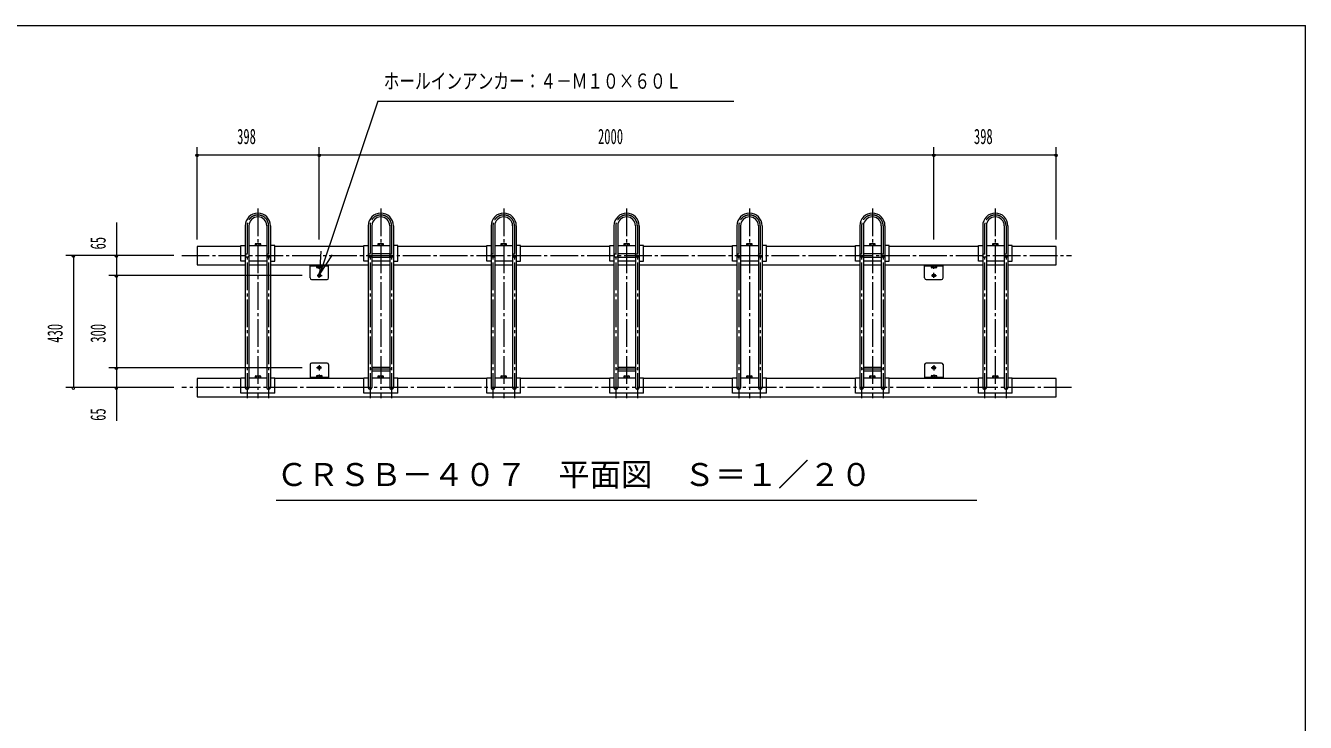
# Model space of a CAD drawing. Units: millimetres, scale not verified. Extents: x -5740 to 5740, y -4020 to 4020.
# Drawn here: x 1575 to 5740, y 1752 to 4020 of the extents above; entities that cross this region are included whole.
import ezdxf
from ezdxf.enums import TextEntityAlignment as Align

# ---------------------------------------------------------------- set-up
doc = ezdxf.new("R2010")
doc.units = ezdxf.units.MM
doc.header["$LTSCALE"] = 10
doc.linetypes.add('CHAIN2', pattern=[12, 9, -1, 1, -1])
doc.linetypes.add('DASHED3', pattern=[4, 3, -1])
for name, color, linetype, lineweight in [('0-2_2_0_BOLD', 7, 'Continuous', 18), ('0-3_HIDDEN', 3, 'DASHED3', 18), ('0-4_2_2_CENTER', 3, 'CHAIN2', 18), ('0-5_2_5_DIM', 3, 'Continuous', 18), ('0-7_F_F_', 5, 'Continuous', 18)]:
    doc.layers.add(name, color=color, linetype=linetype, lineweight=lineweight)
doc.styles.add('ＭＳ ゴシック', font='')
doc.styles.get('ＭＳ ゴシック').set_extended_font_data('MS Gothic')

msp = doc.modelspace()

# ---------------------------------------------------------------- linework, layer by layer
at = {"layer": '0-2_2_0_BOLD'}
for p, q in [((2289.7, 3368.41), (2289.7, 2841.4)), ((2301.7, 3368.41), (2301.7, 2841.4)), ((2359.7, 3368.41), (2359.7, 2841.4)), ((2371.7, 3368.41), (2371.7, 2841.4)), ((2689.7, 3368.41), (2689.7, 2841.4)), ((2701.7, 3368.41), (2701.7, 2841.4)), ((2759.7, 3368.41), (2759.7, 2841.4)), ((2771.7, 3368.41), (2771.7, 2841.4)), ((3089.7, 3368.41), (3089.7, 2841.4)), ((3101.7, 3368.41), (3101.7, 2841.4)), ((3159.7, 3368.41), (3159.7, 2841.4)), ((3171.7, 3368.41), (3171.7, 2841.4)), ((3489.7, 3368.41), (3489.7, 2841.4)), ((3501.7, 3368.41), (3501.7, 2841.4)), ((3559.7, 3368.41), (3559.7, 2841.4)), ((3571.7, 3368.41), (3571.7, 2841.4)), ((3889.7, 3368.41), (3889.7, 2841.4)), ((3901.7, 3368.41), (3901.7, 2841.4)), ((3959.7, 3368.41), (3959.7, 2841.4)), ((3971.7, 3368.41), (3971.7, 2841.4)), ((4289.7, 3368.41), (4289.7, 2841.4)), ((4301.7, 3368.41), (4301.7, 2841.4)), ((4359.7, 3368.41), (4359.7, 2841.4)), ((4371.7, 3368.41), (4371.7, 2841.4)), ((4689.7, 3368.41), (4689.7, 2841.4)), ((4701.7, 3368.41), (4701.7, 2841.4)), ((4759.7, 3368.41), (4759.7, 2841.4)), ((4771.7, 3368.41), (4771.7, 2841.4)), ((2132.7, 3301.4), (2132.7, 3241.4)), ((2275.7, 3301.4), (2132.7, 3301.4)), ((2275.7, 3303.7), (2289.7, 3303.7)), ((2301.7, 3303.7), (2359.7, 3303.7)), ((2321.5, 3309.21), (2321.5, 3303.7)), ((2323.8, 3310.1), (2337.6, 3310.1)), ((2326.1, 3303.7), (2326.1, 3309.21)), ((2335.3, 3303.7), (2335.3, 3309.21)), ((2339.9, 3303.7), (2339.9, 3309.21)), ((2385.7, 3303.7), (2371.7, 3303.7)), ((2385.7, 3253.71), (2385.7, 3303.7)), ((2675.7, 3301.4), (2385.7, 3301.4)), ((2675.7, 3303.7), (2689.7, 3303.7)), ((2675.7, 3253.71), (2675.7, 3303.7)), ((2701.7, 3303.7), (2759.7, 3303.7)), ((2721.5, 3309.21), (2721.5, 3303.7)), ((2723.8, 3310.1), (2737.6, 3310.1)), ((2726.1, 3303.7), (2726.1, 3309.21)), ((2735.3, 3303.7), (2735.3, 3309.21)), ((2739.9, 3303.7), (2739.9, 3309.21)), ((2785.7, 3303.7), (2771.7, 3303.7)), ((2785.7, 3253.71), (2785.7, 3303.7)), ((3075.7, 3301.4), (2785.7, 3301.4)), ((3075.7, 3303.7), (3089.7, 3303.7)), ((3075.7, 3253.71), (3075.7, 3303.7)), ((3101.7, 3303.7), (3159.7, 3303.7)), ((3121.5, 3309.21), (3121.5, 3303.7)), ((3123.8, 3310.1), (3137.6, 3310.1)), ((3126.1, 3303.7), (3126.1, 3309.21)), ((3135.3, 3303.7), (3135.3, 3309.21)), ((3139.9, 3303.7), (3139.9, 3309.21)), ((3185.7, 3303.7), (3171.7, 3303.7)), ((3475.7, 3301.4), (3185.7, 3301.4)), ((3475.7, 3303.7), (3489.7, 3303.7)), ((3475.7, 3253.71), (3475.7, 3303.7)), ((3501.7, 3303.7), (3559.7, 3303.7)), ((3521.5, 3309.21), (3521.5, 3303.7)), ((3523.8, 3310.1), (3537.6, 3310.1)), ((3526.1, 3303.7), (3526.1, 3309.21)), ((3535.3, 3303.7), (3535.3, 3309.21)), ((3539.9, 3303.7), (3539.9, 3309.21)), ((3585.7, 3303.7), (3571.7, 3303.7)), ((3875.7, 3301.4), (3585.7, 3301.4)), ((3901.7, 3303.7), (3959.7, 3303.7)), ((3921.5, 3309.21), (3921.5, 3303.7)), ((3923.8, 3310.1), (3937.6, 3310.1)), ((3926.1, 3303.7), (3926.1, 3309.21)), ((3935.3, 3303.7), (3935.3, 3309.21)), ((3939.9, 3303.7), (3939.9, 3309.21)), ((3985.7, 3303.7), (3971.7, 3303.7)), ((3985.7, 3253.71), (3985.7, 3303.7)), ((4275.7, 3301.4), (3985.7, 3301.4)), ((4275.7, 3303.7), (4289.7, 3303.7)), ((4275.7, 3253.71), (4275.7, 3303.7)), ((4301.7, 3303.7), (4359.7, 3303.7)), ((4321.5, 3309.21), (4321.5, 3303.7)), ((4323.8, 3310.1), (4337.6, 3310.1)), ((4326.1, 3303.7), (4326.1, 3309.21)), ((4335.3, 3303.7), (4335.3, 3309.21)), ((4339.9, 3303.7), (4339.9, 3309.21)), ((4675.7, 3301.4), (4385.7, 3301.4)), ((4701.7, 3303.7), (4759.7, 3303.7)), ((4721.5, 3309.21), (4721.5, 3303.7)), ((4723.8, 3310.1), (4737.6, 3310.1)), ((4726.1, 3303.7), (4726.1, 3309.21)), ((4735.3, 3303.7), (4735.3, 3309.21)), ((4739.9, 3303.7), (4739.9, 3309.21)), ((4785.7, 3303.7), (4771.7, 3303.7)), ((4785.7, 3253.71), (4785.7, 3303.7)), ((2359.7, 3253.71), (2301.7, 3253.71)), ((2371.7, 3253.71), (2385.7, 3253.71)), ((2689.7, 3253.71), (2675.7, 3253.71)), ((2759.7, 3277.4), (2701.7, 3277.4)), ((2759.7, 3265.4), (2701.7, 3265.4)), ((2759.7, 3253.71), (2701.7, 3253.71)), ((2771.7, 3253.71), (2785.7, 3253.71)), ((3089.7, 3253.71), (3075.7, 3253.71)), ((3159.7, 3253.71), (3101.7, 3253.71)), ((3489.7, 3253.71), (3475.7, 3253.71)), ((3559.7, 3277.4), (3501.7, 3277.4)), ((3559.7, 3265.4), (3501.7, 3265.4)), ((3559.7, 3253.71), (3501.7, 3253.71)), ((3959.7, 3253.71), (3901.7, 3253.71)), ((3971.7, 3253.71), (3985.7, 3253.71)), ((4289.7, 3253.71), (4275.7, 3253.71)), ((4359.7, 3277.4), (4301.7, 3277.4)), ((4359.7, 3265.4), (4301.7, 3265.4)), ((4359.7, 3253.71), (4301.7, 3253.71)), ((4371.7, 3253.71), (4385.7, 3253.71)), ((4759.7, 3253.71), (4701.7, 3253.71)), ((4771.7, 3253.71), (4785.7, 3253.71)), ((2132.7, 3241.4), (2289.7, 3241.4)), ((2301.7, 3241.4), (2359.7, 3241.4)), ((2371.7, 3241.4), (2689.7, 3241.4)), ((2500.7, 3198.41), (2500.7, 3241.4)), ((2500.7, 3238.2), (2560.7, 3238.2)), ((2521.5, 3238.2), (2521.5, 3232.7)), ((2537.6, 3231.8), (2523.8, 3231.8)), ((2526.1, 3238.2), (2526.1, 3232.7)), ((2535.3, 3238.2), (2535.3, 3232.7)), ((2539.9, 3232.7), (2539.9, 3238.2)), ((2560.7, 3198.41), (2560.7, 3241.4)), ((2701.7, 3241.4), (2759.7, 3241.4)), ((2771.7, 3241.4), (3089.7, 3241.4)), ((3101.7, 3241.4), (3159.7, 3241.4)), ((3171.7, 3241.4), (3489.7, 3241.4)), ((3501.7, 3241.4), (3559.7, 3241.4)), ((3571.7, 3241.4), (3889.7, 3241.4)), ((3901.7, 3241.4), (3959.7, 3241.4)), ((3971.7, 3241.4), (4289.7, 3241.4)), ((4301.7, 3241.4), (4359.7, 3241.4)), ((4371.7, 3241.4), (4689.7, 3241.4)), ((4500.7, 3198.41), (4500.7, 3241.4)), ((4500.7, 3238.2), (4560.7, 3238.2)), ((4521.5, 3238.2), (4521.5, 3232.7)), ((4537.6, 3231.8), (4523.8, 3231.8)), ((4526.1, 3238.2), (4526.1, 3232.7)), ((4535.3, 3238.2), (4535.3, 3232.7)), ((4539.9, 3232.7), (4539.9, 3238.2)), ((4560.7, 3198.41), (4560.7, 3241.4)), ((4701.7, 3241.4), (4759.7, 3241.4)), ((2505.7, 3193.4), (2555.7, 3193.4)), ((4505.7, 3193.4), (4555.7, 3193.4)), ((2500.7, 2916.4), (2500.7, 2871.41)), ((2555.7, 2921.41), (2505.7, 2921.41)), ((2560.7, 2916.4), (2560.7, 2871.41)), ((4500.7, 2916.4), (4500.7, 2871.41)), ((4555.7, 2921.41), (4505.7, 2921.41)), ((4560.7, 2916.4), (4560.7, 2871.41)), ((2321.5, 2879.2), (2321.5, 2873.71)), ((2323.8, 2880.11), (2337.6, 2880.11)), ((2326.1, 2873.71), (2326.1, 2879.2)), ((2335.3, 2873.71), (2335.3, 2879.2)), ((2339.9, 2873.71), (2339.9, 2879.2)), ((2560.7, 2874.6), (2500.7, 2874.6)), ((2521.5, 2880.11), (2521.5, 2874.6)), ((2523.8, 2881), (2537.6, 2881)), ((2526.1, 2874.6), (2526.1, 2880.11)), ((2535.3, 2874.6), (2535.3, 2880.11)), ((2539.9, 2874.6), (2539.9, 2880.11)), ((2759.7, 2907.4), (2701.7, 2907.4)), ((2759.7, 2895.4), (2701.7, 2895.4)), ((2721.5, 2879.2), (2721.5, 2873.71)), ((2723.8, 2880.11), (2737.6, 2880.11)), ((2726.1, 2873.71), (2726.1, 2879.2)), ((2735.3, 2873.71), (2735.3, 2879.2)), ((2739.9, 2873.71), (2739.9, 2879.2)), ((3121.5, 2879.2), (3121.5, 2873.71)), ((3123.8, 2880.11), (3137.6, 2880.11)), ((3126.1, 2873.71), (3126.1, 2879.2)), ((3135.3, 2873.71), (3135.3, 2879.2)), ((3139.9, 2873.71), (3139.9, 2879.2)), ((3559.7, 2907.4), (3501.7, 2907.4)), ((3559.7, 2895.4), (3501.7, 2895.4)), ((3521.5, 2879.2), (3521.5, 2873.71)), ((3523.8, 2880.11), (3537.6, 2880.11)), ((3526.1, 2873.71), (3526.1, 2879.2)), ((3535.3, 2873.71), (3535.3, 2879.2)), ((3539.9, 2873.71), (3539.9, 2879.2)), ((3921.5, 2879.2), (3921.5, 2873.71)), ((3923.8, 2880.11), (3937.6, 2880.11)), ((3926.1, 2873.71), (3926.1, 2879.2)), ((3935.3, 2873.71), (3935.3, 2879.2)), ((3939.9, 2873.71), (3939.9, 2879.2)), ((4359.7, 2907.4), (4301.7, 2907.4)), ((4359.7, 2895.4), (4301.7, 2895.4)), ((4321.5, 2879.2), (4321.5, 2873.71)), ((4323.8, 2880.11), (4337.6, 2880.11)), ((4326.1, 2873.71), (4326.1, 2879.2)), ((4335.3, 2873.71), (4335.3, 2879.2)), ((4339.9, 2873.71), (4339.9, 2879.2)), ((4560.7, 2874.6), (4500.7, 2874.6)), ((4521.5, 2880.11), (4521.5, 2874.6)), ((4523.8, 2881), (4537.6, 2881)), ((4526.1, 2874.6), (4526.1, 2880.11)), ((4535.3, 2874.6), (4535.3, 2880.11)), ((4539.9, 2874.6), (4539.9, 2880.11)), ((4721.5, 2879.2), (4721.5, 2873.71)), ((4723.8, 2880.11), (4737.6, 2880.11)), ((4726.1, 2873.71), (4726.1, 2879.2)), ((4735.3, 2873.71), (4735.3, 2879.2)), ((4739.9, 2873.71), (4739.9, 2879.2)), ((2132.7, 2871.41), (2132.7, 2811.4)), ((2275.7, 2871.41), (2132.7, 2871.41)), ((2275.7, 2873.71), (2289.7, 2873.71)), ((2301.7, 2873.71), (2359.7, 2873.71)), ((2371.7, 2873.71), (2385.7, 2873.71)), ((2385.7, 2823.7), (2385.7, 2873.71)), ((2675.7, 2871.41), (2385.7, 2871.41)), ((2675.7, 2823.7), (2675.7, 2873.71)), ((2675.7, 2873.71), (2689.7, 2873.71)), ((2701.7, 2873.71), (2759.7, 2873.71)), ((2771.7, 2873.71), (2785.7, 2873.71)), ((2785.7, 2823.7), (2785.7, 2873.71)), ((3075.7, 2871.41), (2785.7, 2871.41)), ((3075.7, 2823.7), (3075.7, 2873.71)), ((3075.7, 2873.71), (3089.7, 2873.71)), ((3101.7, 2873.71), (3159.7, 2873.71)), ((3171.7, 2873.71), (3185.7, 2873.71)), ((3185.7, 2823.7), (3185.7, 2873.71)), ((3475.7, 2871.41), (3185.7, 2871.41)), ((3475.7, 2823.7), (3475.7, 2873.71)), ((3475.7, 2873.71), (3489.7, 2873.71)), ((3501.7, 2873.71), (3559.7, 2873.71)), ((3571.7, 2873.71), (3585.7, 2873.71)), ((3585.7, 2823.7), (3585.7, 2873.71)), ((3875.7, 2871.41), (3585.7, 2871.41)), ((3875.7, 2873.71), (3889.7, 2873.71)), ((3901.7, 2873.71), (3959.7, 2873.71)), ((3971.7, 2873.71), (3985.7, 2873.71)), ((3985.7, 2823.7), (3985.7, 2873.71)), ((4275.7, 2871.41), (3985.7, 2871.41)), ((4275.7, 2873.71), (4289.7, 2873.71)), ((4275.7, 2823.7), (4275.7, 2873.71)), ((4301.7, 2873.71), (4359.7, 2873.71)), ((4371.7, 2873.71), (4385.7, 2873.71)), ((4385.7, 2823.7), (4385.7, 2873.71)), ((4675.7, 2871.41), (4385.7, 2871.41)), ((4675.7, 2873.71), (4689.7, 2873.71)), ((4701.7, 2873.71), (4759.7, 2873.71)), ((4771.7, 2873.71), (4785.7, 2873.71)), ((4785.7, 2823.7), (4785.7, 2873.71)), ((4928.7, 2871.41), (4785.7, 2871.41)), ((4928.7, 2811.4), (4928.7, 2871.41)), ((2132.7, 2811.4), (4928.7, 2811.4)), ((2785.7, 2823.7), (2675.7, 2823.7)), ((3185.7, 2823.7), (3075.7, 2823.7)), ((3585.7, 2823.7), (3475.7, 2823.7)), ((4385.7, 2823.7), (4275.7, 2823.7))]:
    msp.add_line(p, q, dxfattribs=at)
for points in [[(2289.7, 3253.71), (2275.7, 3253.71), (2275.7, 3303.7)], [(3171.7, 3253.71), (3185.7, 3253.71), (3185.7, 3303.7)], [(3571.7, 3253.71), (3585.7, 3253.71), (3585.7, 3303.7)], [(3889.7, 3253.71), (3875.7, 3253.71), (3875.7, 3303.7), (3889.7, 3303.7)], [(4385.7, 3253.71), (4385.7, 3303.7), (4371.7, 3303.7)], [(4689.7, 3253.71), (4675.7, 3253.71), (4675.7, 3303.7), (4689.7, 3303.7)], [(4771.7, 3241.4), (4928.7, 3241.4), (4928.7, 3301.4), (4785.7, 3301.4)], [(2385.7, 2823.7), (2275.7, 2823.7), (2275.7, 2873.71)], [(3985.7, 2823.7), (3875.7, 2823.7), (3875.7, 2873.71)], [(4785.7, 2823.7), (4675.7, 2823.7), (4675.7, 2873.71)]]:
    msp.add_lwpolyline(points, dxfattribs=at)
for centre in [(2530.7, 3206.41), (4530.7, 3206.41), (2530.7, 2906.4), (4530.7, 2906.4)]:
    msp.add_circle(centre, 5, dxfattribs=at)
for centre, radius, start, end in [((2330.7, 3368.41), 41, 0, 180), ((2330.7, 3368.41), 29, 0, 180), ((2730.7, 3368.41), 41, 0, 180), ((2730.7, 3368.41), 29, 0, 180), ((3130.7, 3368.41), 41, 0, 180), ((3130.7, 3368.41), 29, 0, 180), ((3530.7, 3368.41), 41, 0, 180), ((3530.7, 3368.41), 29, 0, 180), ((3930.7, 3368.41), 41, 0, 180), ((3930.7, 3368.41), 29, 0, 180), ((4330.7, 3368.41), 41, 0, 180), ((4330.7, 3368.41), 29, 0, 180), ((4730.7, 3368.41), 41, 0, 180), ((4730.7, 3368.41), 29, 0, 180), ((2323.8, 3306.7), 3.4, 47.29999, 132.7), ((2330.7, 3297.9), 12.2, 67.89999, 112.09999), ((2337.6, 3306.7), 3.4, 47.29999, 132.7), ((2723.8, 3306.7), 3.4, 47.29999, 132.7), ((2730.7, 3297.9), 12.2, 67.89999, 112.09999), ((2737.6, 3306.7), 3.4, 47.29999, 132.7), ((3123.8, 3306.7), 3.4, 47.29999, 132.7), ((3130.7, 3297.9), 12.2, 67.89999, 112.09999), ((3137.6, 3306.7), 3.4, 47.29999, 132.7), ((3523.8, 3306.7), 3.4, 47.29999, 132.7), ((3530.7, 3297.9), 12.2, 67.89999, 112.09999), ((3537.6, 3306.7), 3.4, 47.29999, 132.7), ((3923.8, 3306.7), 3.4, 47.29999, 132.7), ((3930.7, 3297.9), 12.2, 67.89999, 112.09999), ((3937.6, 3306.7), 3.4, 47.29999, 132.7), ((4323.8, 3306.7), 3.4, 47.29999, 132.7), ((4330.7, 3297.9), 12.2, 67.89999, 112.09999), ((4337.6, 3306.7), 3.4, 47.29999, 132.7), ((4723.8, 3306.7), 3.4, 47.29999, 132.7), ((4730.7, 3297.9), 12.2, 67.89999, 112.09999), ((4737.6, 3306.7), 3.4, 47.29999, 132.7), ((2523.8, 3235.2), 3.4, 227.29999, 312.70001), ((2530.7, 3244), 12.2, 247.89999, 292.09998), ((2537.6, 3235.2), 3.4, 227.29999, 312.70001), ((4523.8, 3235.2), 3.4, 227.29999, 312.70001), ((4530.7, 3244), 12.2, 247.89999, 292.09998), ((4537.6, 3235.2), 3.4, 227.29999, 312.70001), ((2505.7, 3198.41), 5, 180, 270), ((2555.7, 3198.41), 5, 270, 0), ((4505.7, 3198.41), 5, 180, 270), ((4555.7, 3198.41), 5, 270, 0), ((2505.7, 2916.4), 5, 90, 180), ((2555.7, 2916.4), 5, 0, 90), ((4505.7, 2916.4), 5, 90, 180), ((4555.7, 2916.4), 5, 0, 90), ((2323.8, 2876.7), 3.4, 47.29999, 132.7), ((2330.7, 2867.91), 12.2, 67.89999, 112.09999), ((2337.6, 2876.7), 3.4, 47.29999, 132.7), ((2523.8, 2877.6), 3.4, 47.29999, 132.7), ((2530.7, 2868.8), 12.2, 67.89999, 112.09999), ((2537.6, 2877.6), 3.4, 47.29999, 132.7), ((2723.8, 2876.7), 3.4, 47.29999, 132.7), ((2730.7, 2867.91), 12.2, 67.89999, 112.09999), ((2737.6, 2876.7), 3.4, 47.29999, 132.7), ((3123.8, 2876.7), 3.4, 47.29999, 132.7), ((3130.7, 2867.91), 12.2, 67.89999, 112.09999), ((3137.6, 2876.7), 3.4, 47.29999, 132.7), ((3523.8, 2876.7), 3.4, 47.29999, 132.7), ((3530.7, 2867.91), 12.2, 67.89999, 112.09999), ((3537.6, 2876.7), 3.4, 47.29999, 132.7), ((3923.8, 2876.7), 3.4, 47.29999, 132.7), ((3930.7, 2867.91), 12.2, 67.89999, 112.09999), ((3937.6, 2876.7), 3.4, 47.29999, 132.7), ((4323.8, 2876.7), 3.4, 47.29999, 132.7), ((4330.7, 2867.91), 12.2, 67.89999, 112.09999), ((4337.6, 2876.7), 3.4, 47.29999, 132.7), ((4523.8, 2877.6), 3.4, 47.29999, 132.7), ((4530.7, 2868.8), 12.2, 67.89999, 112.09999), ((4537.6, 2877.6), 3.4, 47.29999, 132.7), ((4723.8, 2876.7), 3.4, 47.29999, 132.7), ((4730.7, 2867.91), 12.2, 67.89999, 112.09999), ((4737.6, 2876.7), 3.4, 47.29999, 132.7), ((2295.7, 2841.4), 6, 180, 0), ((2365.7, 2841.4), 6, 180, 0), ((2695.7, 2841.4), 6, 180, 0), ((2765.7, 2841.4), 6, 180, 0), ((3095.7, 2841.4), 6, 180, 0), ((3165.7, 2841.4), 6, 180, 0), ((3495.7, 2841.4), 6, 180, 0), ((3565.7, 2841.4), 6, 180, 0), ((3895.7, 2841.4), 6, 180, 0), ((3965.7, 2841.4), 6, 180, 0), ((4295.7, 2841.4), 6, 180, 0), ((4365.7, 2841.4), 6, 180, 0), ((4695.7, 2841.4), 6, 180, 0), ((4765.7, 2841.4), 6, 180, 0)]:
    msp.add_arc(centre, radius, start, end, dxfattribs=at)
at = {"layer": '0-3_HIDDEN'}
for centre in [(2295.7, 3271.4), (2365.7, 3271.4), (2695.7, 3271.4), (2765.7, 3271.4), (3095.7, 3271.4), (3165.7, 3271.4), (3495.7, 3271.4), (3565.7, 3271.4), (3895.7, 3271.4), (3965.7, 3271.4), (4295.7, 3271.4), (4365.7, 3271.4), (4695.7, 3271.4), (4765.7, 3271.4)]:
    msp.add_circle(centre, 6, dxfattribs=at)
at = {"layer": '0-4_2_2_CENTER'}
for p, q in [((2330.7, 3424.4), (2330.7, 2807.4)), ((2730.7, 3424.4), (2730.7, 2807.4)), ((3130.7, 3424.4), (3130.7, 2807.4)), ((3530.7, 3424.4), (3530.7, 2807.4)), ((3930.7, 3424.4), (3930.7, 2807.4)), ((4330.7, 3424.4), (4330.7, 2807.4)), ((4730.7, 3424.4), (4730.7, 2807.4)), ((2295.7, 3368.41), (2295.7, 2807.4)), ((2365.7, 3368.41), (2365.7, 2807.4)), ((2695.7, 3368.41), (2695.7, 2807.4)), ((2765.7, 3368.41), (2765.7, 2807.4)), ((3095.7, 3368.41), (3095.7, 2807.4)), ((3165.7, 3368.41), (3165.7, 2807.4)), ((3495.7, 3368.41), (3495.7, 2807.4)), ((3565.7, 3368.41), (3565.7, 2807.4)), ((3895.7, 3368.41), (3895.7, 2807.4)), ((3965.7, 3368.41), (3965.7, 2807.4)), ((4295.7, 3368.41), (4295.7, 2807.4)), ((4365.7, 3368.41), (4365.7, 2807.4)), ((4695.7, 3368.41), (4695.7, 2807.4)), ((4765.7, 3368.41), (4765.7, 2807.4)), ((2082.7, 3271.41), (4978.7, 3271.41)), ((2530.7, 3228.3), (2530.7, 3242.2)), ((2530.7, 3198.6), (2530.7, 3215.11)), ((4530.7, 3228.3), (4530.7, 3242.2)), ((4530.7, 3198.6), (4530.7, 3215.11)), ((2523.4, 3206.41), (2539.6, 3206.41)), ((4523.4, 3206.41), (4539.6, 3206.41)), ((2538, 2906.4), (2521.8, 2906.4)), ((2530.7, 2914.2), (2530.7, 2897.7)), ((2530.7, 2884.5), (2530.7, 2870.6)), ((2763.1, 2901.4), (2698.5, 2901.4)), ((3563.1, 2901.4), (3498.5, 2901.4)), ((4363.1, 2901.4), (4298.5, 2901.4)), ((4538, 2906.4), (4521.8, 2906.4)), ((4530.7, 2914.2), (4530.7, 2897.7)), ((4530.7, 2884.5), (4530.7, 2870.6)), ((4978.7, 2841.41), (2082.7, 2841.41))]:
    msp.add_line(p, q, dxfattribs=at)
for centre in [(2330.7, 3368.41), (2730.7, 3368.41), (3130.7, 3368.41), (3530.7, 3368.41), (3930.7, 3368.41), (4330.7, 3368.41), (4730.7, 3368.41)]:
    msp.add_arc(centre, 35, 0, 180, dxfattribs=at)
at = {"layer": '0-5_2_5_DIM'}
for p, q in [((2721.5, 3774.4), (3880.2, 3774.4)), ((2132.7, 3323.35), (2132.7, 3624.41)), ((2530.7, 3323.35), (2530.7, 3624.41)), ((4530.7, 3323.35), (4530.7, 3624.41)), ((4928.7, 3323.35), (4928.7, 3624.41)), ((2137.7, 3599.4), (2127.7, 3599.4)), ((2132.7, 3599.4), (4928.7, 3599.4)), ((2535.7, 3599.4), (2525.7, 3599.4)), ((4535.7, 3599.4), (4525.7, 3599.4)), ((4933.7, 3599.4), (4923.7, 3599.4)), ((1870.2, 3379.4), (1870.2, 2733.41)), ((2057.7, 3271.41), (1705.2, 3271.41)), ((1735.2, 3271.41), (1725.2, 3271.41)), ((1730.2, 3271.41), (1730.2, 2841.41)), ((1875.2, 3271.41), (1865.2, 3271.41)), ((2532.3, 3211.14), (2537, 3286)), ((2474.3, 3206.41), (1845.2, 3206.41)), ((1875.2, 3206.41), (1865.2, 3206.41)), ((2474.3, 2906.4), (1845.2, 2906.4)), ((1875.2, 2906.4), (1865.2, 2906.4)), ((2057.7, 2841.41), (1705.2, 2841.41)), ((1735.2, 2841.41), (1725.2, 2841.41)), ((1875.2, 2841.41), (1865.2, 2841.41)), ((4670.7, 2473.9), (2390.7, 2473.9))]:
    msp.add_line(p, q, dxfattribs=at)
msp.add_lwpolyline([(2721.5, 3774.4), (2532.3, 3211.14), (2573.8, 3273.64)], dxfattribs=at)
for centre in [(2132.7, 3599.4), (2530.7, 3599.4), (4530.7, 3599.4), (4928.7, 3599.4), (1730.2, 3271.41), (1870.2, 3271.41), (1870.2, 3206.41), (1870.2, 2906.4), (1730.2, 2841.41), (1870.2, 2841.41)]:
    msp.add_arc(centre, 5, 180, 0, dxfattribs=at)
at = {"layer": '0-7_F_F_'}
for p in [(-5740, 4020), (5740, -4020)]:
    msp.add_line(p, (5740, 4020), dxfattribs=at)

# ---------------------------------------------------------------- texts
at = {"layer": '0-5_2_5_DIM', "color": 7, "style": 'ＭＳ ゴシック'}
for s, width, p in [('ホールインアンカー：４－Ｍ１０×６０Ｌ', 0.75, (2740.2, 3799.45)), ('398', 0.6, (2263.2, 3619.4)), ('2000', 0.6, (3437.7, 3619.4)), ('398', 0.6, (4661.2, 3619.4))]:
    msp.add_text(s, height=49.85, dxfattribs=dict(at, width=width)).set_placement(p, align=Align.BOTTOM_LEFT)
at = {"layer": '0-5_2_5_DIM', "color": 7, "style": 'ＭＳ ゴシック', "width": 0.6}
for s, p in [('65', (1850.2, 3291.4)), ('430', (1710.2, 2987.91)), ('300', (1850.2, 2987.91)), ('65', (1850.2, 2733.41))]:
    msp.add_text(s, height=49.85, rotation=90, dxfattribs=at).set_placement(p, align=Align.BOTTOM_LEFT)
at = {"layer": '0-5_2_5_DIM', "color": 7, "style": 'ＭＳ ゴシック'}
msp.add_text('ＣＲＳＢ－４０７\u3000平面図\u3000Ｓ＝１／２０', height=74.78, dxfattribs=at).set_placement((2390.7, 2498.9), align=Align.BOTTOM_LEFT)

doc.saveas('drawing.dxf')
